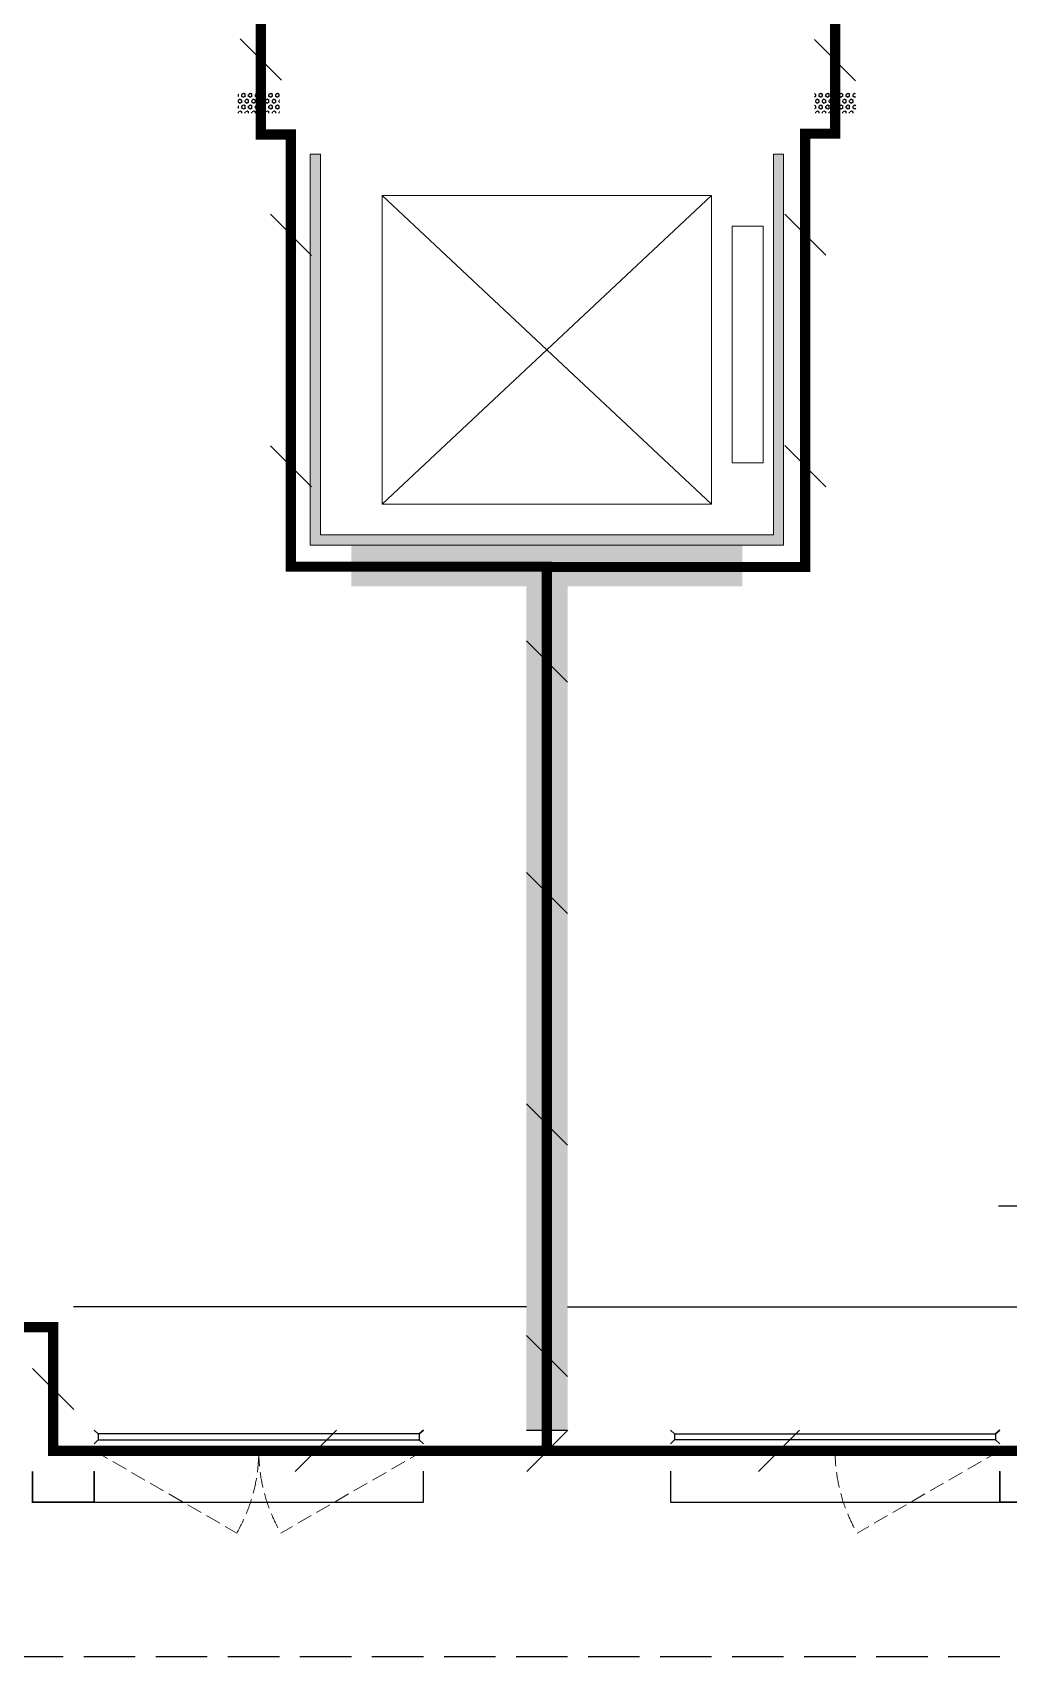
# Model space of a CAD drawing. Extents: x 3443499 to 7125205, y -1700016 to -264854.
# Drawn here: x 3615010 to 3619752, y -907770 to -899878 of the extents above; entities that cross this region are included whole.
import ezdxf

# ---------------------------------------------------------------- set-up
doc = ezdxf.new("R2010")
doc.units = 0
doc.header["$LTSCALE"] = 1000
doc.header["$MEASUREMENT"] = 0
doc.linetypes.add('CENTER2', pattern=[1.125, 0.75, -0.125, 0.125, -0.125])
doc.linetypes.add('DASH', pattern=[0.35, 0.25, -0.1])
doc.layers.get('0').update_dxf_attribs({"linetype": 'CONTINUOUS'})
for name, color, linetype in [('!校对', 2, 'CONTINUOUS'), ('3-栏杆1', 252, 'CONTINUOUS'), ('3.5方案汇报，与郭总、侯月琴确定户型_t8$0$2020.03.04 -1安徽标准化洋房户型(UA）_t8_t8$0$看线', 154, 'CONTINUOUS'), ('DIM-照明', 7, 'CONTINUOUS'), ('SHTLN', 4, 'CONTINUOUS'), ('WIRE-接地', 2, 'CONTINUOUS'), ('保温', 6, 'CONTINUOUS'), ('卫生间', 6, 'CONTINUOUS'), ('看线', 185, 'CONTINUOUS')]:
    doc.layers.add(name, color=color, linetype=linetype)
for name, color, linetype, lineweight in [('3.5方案汇报，与郭总、侯月琴确定户型_t8$0$STAIR', 2, 'CONTINUOUS', 18), ('WINDOW', 146, 'CONTINUOUS', 20), ('填充', 251, 'CONTINUOUS', 5)]:
    doc.layers.add(name, color=color, linetype=linetype, lineweight=lineweight)
pattern_1 = [(90, (-503782.47, -516048.461), (-16.49778, 1e-15), [9.525, -19.05]), (210, (-503782.47, -516048.461), (8.24889, -14.2874966), [9.525, -19.05]), (150, (-503782.47, -516038.936), (-8.24889, -14.2874966), [9.525, -19.05])]
pattern_2 = [(90, (-503782.47, -518598.46), (-16.49778, 1e-15), [9.525, -19.05]), (210, (-503782.47, -518598.46), (8.24889, -14.2874966), [9.525, -19.05]), (150, (-503782.47, -518588.935), (-8.24889, -14.2874966), [9.525, -19.05])]

# ---------------------------------------------------------------- blocks, each defined once
blk = doc.blocks.new('$TelecSys$00000008')
blk.add_line((0.4, 0.4), (-0.4, -0.4))
blk = doc.blocks.new('A$C263B1184')
at = {"layer": '保温', "linetype": 'Continuous', "ltscale": 10}
h = blk.add_hatch(dxfattribs=at)
h.set_pattern_fill('HEX', color=251, scale=10, angle=90, style=0)
h.set_pattern_definition(pattern_2)
h.paths.add_polyline_path([(-1200, 6400), (-1199.9, 6500), (-1399.9, 6500), (-1400, 6400)])
h = blk.add_hatch(dxfattribs=at)
h.set_pattern_fill('HEX', color=251, scale=10, angle=90, style=0)
h.set_pattern_definition(pattern_2)
h.paths.add_polyline_path([(1400, 6400), (1399.9, 6500), (1599.9, 6500), (1600, 6400)])
h = blk.add_hatch(dxfattribs=at)
h.set_pattern_fill('HEX', color=251, scale=10, angle=90, style=0)
h.set_pattern_definition(pattern_1)
h.paths.add_polyline_path([(1050.1, 4100), (1050.1, 4300), (-850, 4300), (-850, 4100)])
h = blk.add_hatch(dxfattribs=at)
h.set_pattern_fill('HEX', color=251, scale=10, angle=90, style=0)
h.set_pattern_definition(pattern_1)
h.paths.add_polyline_path([(0.1, 0), (200.1, 0), (200.1, 4100), (0.1, 4100)])
at = {"layer": '保温', "color": 251, "linetype": 'ByBlock', "ltscale": 10}
blk.add_line((0, 0), (200, 0), dxfattribs=at)
blk = doc.blocks.new('HFGHFHF')
at = {"layer": '卫生间', "color": 252, "linetype": 'DASH'}
blk.add_lwpolyline([(282616.8, 689157.2), (280916.6, 689157.2), (280916.6, 684657.2), (280916.6, 684657.2), (280916.6, 684357.2), (272916.6, 684357.2), (272916.6, 683357.2), (271116.6, 683357.2), (271116.6, 673357.2), (273766.6, 673357.2), (273766.6, 672157.2), (297866.6, 672157.2), (297866.6, 673357.2), (299516.6, 673357.2)], dxfattribs=at)
blk = doc.blocks.new('A$C74FB3979')
at = {"layer": '填充'}
h = blk.add_hatch(dxfattribs=at)
h.set_pattern_fill('隔热材料02', color=252, scale=100, style=0)
h.set_pattern_definition([(0, (-1160508.586, -604582.045), (0, 50), []), (0, (-1160508.586, -604565.38), (0, 50), []), (270, (-1160464.845, -604556.75), (50, -9e-15), [5.01775, -44.98225]), (270, (-1160502.303, -604556.75), (50, -9e-15), [5.01775, -44.98225]), (90, (-1160476.79, -604590.677), (-50, 3e-15), [5.01775, -44.98225]), (90, (-1160490.357, -604590.677), (-50, 3e-15), [5.01775, -44.98225]), (180, (-1160458.56, -604598.71), (-6e-15, -50), [50.02425, 0.02425]), (135, (-1160472.52, -604596.203), (3e-15, 49.99987405), [4.268, -66.44275]), (116.56505, (-1160425.537, -604593.185), (0.00011283, 49.99993342), [2.805, -108.9985]), (116.56505, (-1160475.537, -604593.185), (0.00011283, 49.99993342), [2.805, -108.9985]), (153.43495, (-1160417.5, -604598.71), (-0.0001128, 49.9999334), [5.61, -106.1935]), (153.43495, (-1160467.5, -604598.71), (-0.0001128, 49.9999334), [5.61, -106.1935]), (63.43495, (-1160426.792, -604585.66), (-0.00011283, 49.99993342), [26.714, -85.0895]), (63.43495, (-1160476.792, -604585.66), (-0.00011283, 49.99993342), [26.714, -85.0895]), (116.56505, (-1160414.845, -604556.748), (0.00011283, 49.99993342), [2.805, -108.9985]), (116.56505, (-1160464.845, -604556.748), (0.00011283, 49.99993342), [2.805, -108.9985]), (135, (-1160466.1, -604554.24), (3e-15, 49.99987405), [4.268, -66.44275]), (153.43495, (-1160419.117, -604551.22), (-0.0001128, 49.9999334), [5.61, -106.1935]), (153.43495, (-1160469.117, -604551.22), (-0.0001128, 49.9999334), [5.61, -106.1935]), (45, (-1160501.05, -604554.24), (0, 49.99987405), [4.268, -66.44275]), (63.43495, (-1160452.303, -604556.748), (-0.00011283, 49.99993342), [2.805, -108.9985]), (63.43495, (-1160502.303, -604556.748), (-0.00011283, 49.99993342), [2.805, -108.9985]), (26.56505, (-1160448.03, -604551.22), (0.0001128, 49.9999334), [5.61, -106.1935]), (26.56505, (-1160498.03, -604551.22), (0.0001128, 49.9999334), [5.61, -106.1935]), (116.56505, (-1160440.357, -604585.66), (0.00011283, 49.99993342), [26.714, -85.0895]), (116.56505, (-1160490.357, -604585.66), (0.00011283, 49.99993342), [26.714, -85.0895]), (45, (-1160494.63, -604596.203), (0, 49.99987405), [4.268, -66.44275]), (63.43495, (-1160441.61, -604593.185), (-0.00011283, 49.99993342), [2.805, -108.9985]), (63.43495, (-1160491.61, -604593.185), (-0.00011283, 49.99993342), [2.805, -108.9985]), (26.56505, (-1160449.647, -604598.71), (0.0001128, 49.9999334), [5.61, -106.1935]), (26.56505, (-1160499.647, -604598.71), (0.0001128, 49.9999334), [5.61, -106.1935])])
h.paths.add_polyline_path([(14799.8, 6056.6), (14849.8, 6056.6), (14849.8, 4156.6), (12549.8, 4156.6), (12549.8, 6056.6), (12599.8, 6056.6), (12599.8, 4206.6), (14799.8, 4206.6)])
at = {"color": 252, "const_width": 8}
for points in [[(11199.8, -343.4), (11199.8, -493.4), (11499.8, -493.4), (11499.8, -343.4)], [(16199.8, -343.4), (16199.8, -493.4), (15899.8, -493.4), (15899.8, -343.4)]]:
    blk.add_lwpolyline(points, dxfattribs=at)
at = {"layer": '3-栏杆1', "color": 252}
for p, q in [((11520.1, -161.2), (11499.8, -143.4)), ((11499.8, -143.4), (11520.1, -161.2)), ((13079.5, -161.2), (13099.8, -143.4)), ((13099.8, -143.4), (13079.5, -161.2)), ((14320.1, -161.2), (14299.8, -143.4)), ((14299.8, -143.4), (14320.1, -161.2)), ((15879.5, -161.2), (15899.8, -143.4)), ((15899.8, -143.4), (15879.5, -161.2)), ((11499.8, -210.3), (11520.1, -190.5)), ((13079.5, -161.3), (11520.1, -161.2)), ((11520.1, -161.2), (11520.1, -190.5)), ((11520.1, -190.5), (13079.5, -190.6)), ((13079.5, -161.2), (13079.5, -190.5)), ((13079.5, -190.5), (13099.8, -210.3)), ((13099.8, -210.3), (13079.5, -190.5)), ((14320.1, -190.5), (14299.8, -210.3)), ((14299.8, -210.3), (14320.1, -190.5)), ((14320.1, -161.3), (15879.5, -161.2)), ((14320.1, -161.2), (14320.1, -190.5)), ((15879.5, -190.5), (14320.1, -190.6)), ((15879.5, -161.2), (15879.5, -190.5)), ((15899.8, -210.3), (15879.5, -190.5))]:
    blk.add_line(p, q, dxfattribs=at)
at = {"layer": '3.5方案汇报，与郭总、侯月琴确定户型_t8$0$2020.03.04 -1安徽标准化洋房户型(UA）_t8_t8$0$看线', "color": 252, "ltscale": 10}
for p, q in [((13599.8, 456.6), (11399.8, 456.6)), ((13799.8, 456.6), (15999.8, 456.6))]:
    blk.add_line(p, q, dxfattribs=at)
at = {"layer": '3.5方案汇报，与郭总、侯月琴确定户型_t8$0$STAIR', "color": 252}
for p, q in [((14499.8, 5856.6), (12899.8, 4356.6)), ((12899.8, 5856.6), (14499.8, 4356.6))]:
    blk.add_line(p, q, dxfattribs=at)
for points in [[(12899.8, 4356.6), (12899.8, 5856.6), (14499.8, 5856.6), (14499.8, 4356.6)], [(14599.8, 4556.6), (14599.8, 5706.6), (14749.8, 5706.6), (14749.8, 4556.6)]]:
    blk.add_lwpolyline(points, close=True, dxfattribs=at)
at = {"layer": 'WINDOW', "color": 252, "linetype": 'DASH', "ltscale": 0.3}
for points in [[(11499.8, -243.4), (12192.6, -643.4, 0.131652), (12299.8, -243.4)], [(13099.8, -243.4), (12407, -643.4, -0.131652), (12299.8, -243.4)], [(15899.8, -243.4), (15207, -643.4, -0.131652), (15099.8, -243.4)]]:
    blk.add_lwpolyline(points, format="xyb", dxfattribs=at)
at = {"layer": '填充', "color": 252}
blk.add_lwpolyline([(14799.8, 6056.6), (14849.8, 6056.6), (14849.8, 4156.6), (12549.8, 4156.6), (12549.8, 6056.6), (12599.8, 6056.6), (12599.8, 4206.6), (14799.8, 4206.6)], close=True, dxfattribs=at)
at = {"layer": '看线', "color": 252, "ltscale": 0.5}
for points in [[(11499.8, -343.4), (11499.8, -493.4), (13099.8, -493.4), (13099.8, -343.4)], [(14299.8, -343.4), (14299.8, -493.4), (15899.8, -493.4), (15899.8, -343.4)]]:
    blk.add_lwpolyline(points, dxfattribs=at)
at = {"color": 252}
for name, p in [('HFGHFHF', (-272116.8, -673400.6)), ('A$C263B1184', (13599.8, -143.4))]:
    blk.add_blockref(name, p, dxfattribs=at)

msp = doc.modelspace()

# ---------------------------------------------------------------- linework, layer by layer
at = {"layer": 'DIM-照明', "color": 7, "ltscale": 0.8}
msp.add_line((3619702.8, -905579.6), (3620376.7, -905579.6), dxfattribs=at)
at = {"layer": 'WIRE-接地', "color": 2, "linetype": 'CENTER2', "const_width": 50}
for points in [[(3615309.1, -896270.1), (3616118.9, -896270.1), (3616118.9, -900374.2), (3616265.3, -900374.2), (3616265.3, -902474.2), (3617509.1, -902474.2), (3617509.1, -906770.1)], [(3618907.4, -896281), (3618909.1, -900370.1), (3618764.3, -900370.1), (3618764.3, -902475.7), (3617509.1, -902475.7)], [(3603809.1, -897570.1), (3603809.1, -900370.1), (3603809.1, -905539), (3606505.2, -905539), (3606505.2, -904974.9), (3607310.2, -904974.9), (3607310.2, -906770.1), (3613610.3, -906770.1), (3613610.3, -906170.2), (3615110.2, -906170.2), (3615110.2, -906770.4), (3619912.3, -906770.4), (3619912.3, -906172), (3621411.8, -906172), (3621411.8, -906769.2), (3627709.5, -906769.2), (3627709.5, -904978.1), (3628512.2, -904978.1), (3628512.2, -905570.5), (3633908.8, -905570.5)]]:
    msp.add_lwpolyline(points, dxfattribs=at)

# ---------------------------------------------------------------- block references
at = {"layer": '!校对'}
msp.add_blockref('A$C74FB3979', (3603809.3, -906526.7), dxfattribs=at)
at = {"layer": 'SHTLN', "color": 2}
for p, xscale, yscale, zscale, rotation in [((3616118.9, -900009.7), 250, 250, 250, 270), ((3618909, -900013), 250.0000000000003, 250.0000000000003, 250.0000000000003, 270.0239587113952), ((3616265.3, -900861.7), 250, 250, 250, 270), ((3618764.3, -900860.4), 250, 250, 250, 270), ((3616265.3, -901986.7), 250, 250, 250, 270), ((3618764.3, -901985.4), 250, 250, 250, 270), ((3617509.1, -902934.6), 250, 250, 250, 269.9999999999876), ((3617509.1, -904059.6), 250, 250, 250, 269.9999999999876), ((3617509.1, -905184.6), 250, 250, 250, 269.9999999999876), ((3617509.1, -906309.6), 250, 250, 250, 269.9999999999876), ((3615110.2, -906470.3), 250, 250, 250, 270)]:
    msp.add_blockref('$TelecSys$00000008', p, dxfattribs=dict(at, xscale=xscale, yscale=yscale, zscale=zscale, rotation=rotation))
at = {"layer": 'SHTLN', "color": 2, "xscale": 250, "yscale": 250, "zscale": 250}
for p in [(3616386.2, -906770.4), (3617511.2, -906770.4), (3618636.2, -906770.4)]:
    msp.add_blockref('$TelecSys$00000008', p, dxfattribs=at)

doc.saveas('drawing.dxf')
